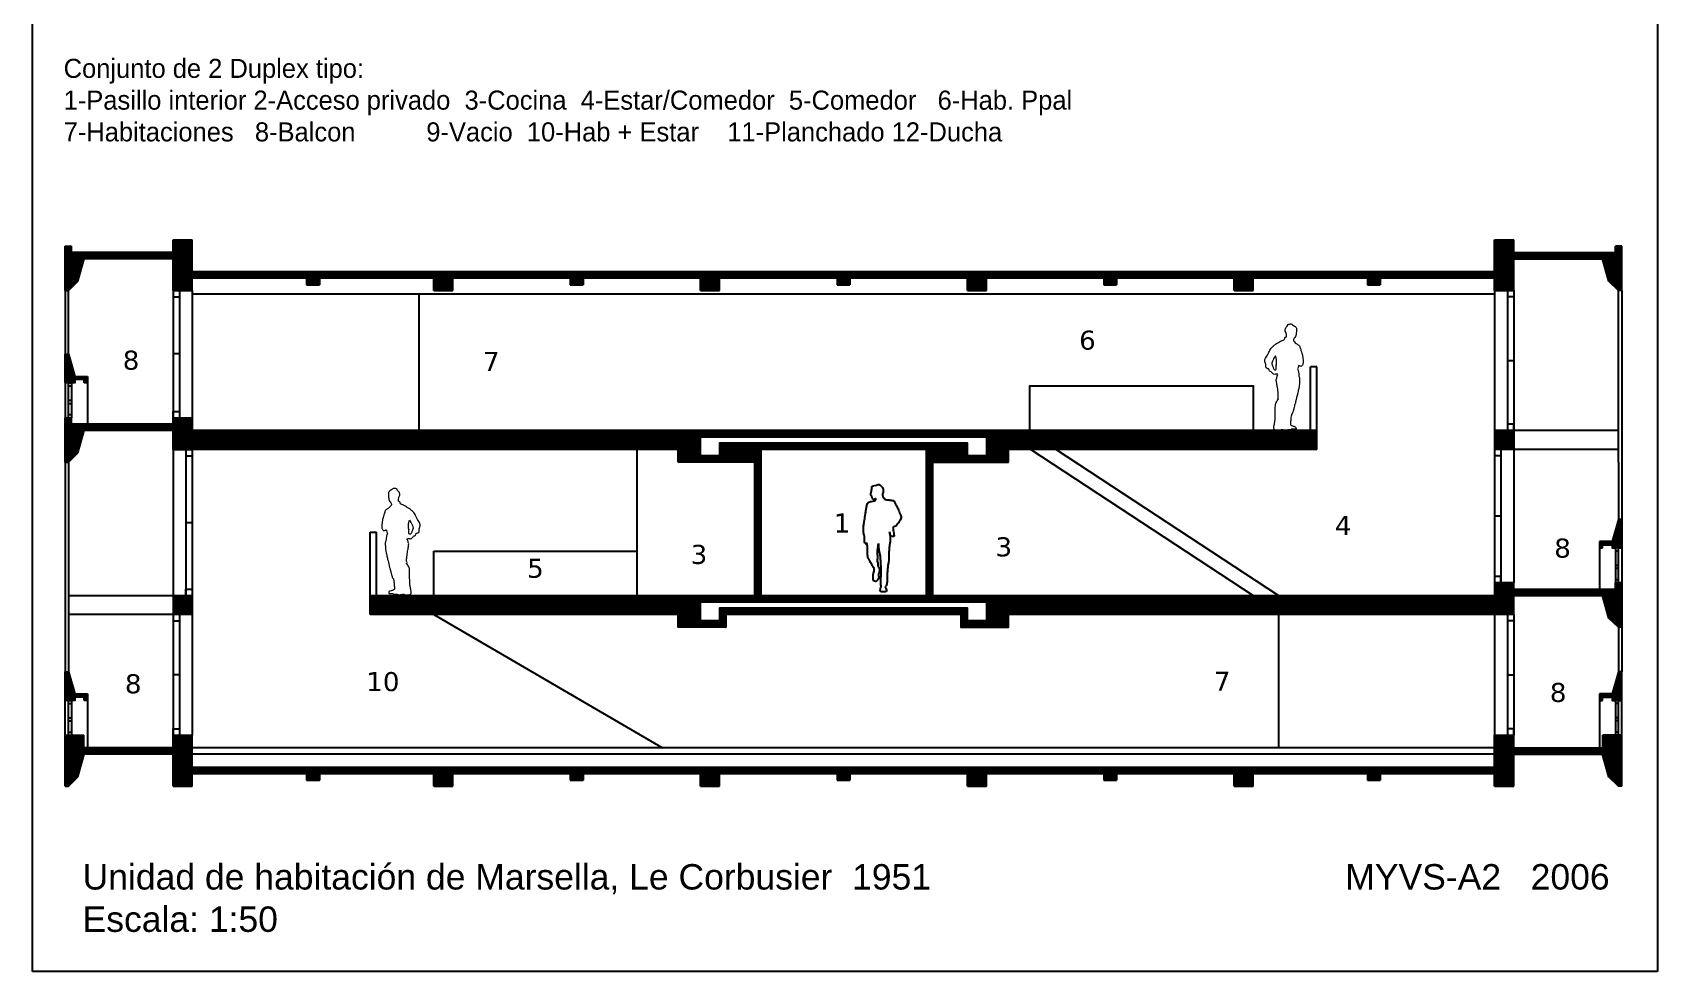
# Model space of a CAD drawing. Header units: millimetres. Extents: x 9.8 to 35.4, y 230.2 to 263.7.
# Drawn here: x 9.83 to 35.41, y 230.22 to 245 of the extents above; entities that cross this region are included whole.
import ezdxf

# ---------------------------------------------------------------- set-up
doc = ezdxf.new("R2010")
doc.units = ezdxf.units.MM
for name, color, linetype in [('1_4_1_PERSONAS_1', 7, 'Continuous'), ('AUX', 252, 'Continuous'), ('GRIS', 252, 'Continuous')]:
    doc.layers.add(name, color=color, linetype=linetype)
doc.layers.add('grises', color=253, linetype='Continuous', lineweight=5)

# ---------------------------------------------------------------- blocks, each defined once
blk = doc.blocks.new('persona')
at = {"layer": '1_4_1_PERSONAS_1', "color": 7, "linetype": 'Continuous'}
for p, q in [((167, 1678), (169, 1689)), ((168, 1666), (167, 1678)), ((171, 1653), (168, 1666)), ((169, 1689), (180, 1696)), ((171, 1642), (171, 1653)), ((180, 1696), (193, 1701)), ((193, 1701), (204, 1702)), ((211, 1704), (246, 1712)), ((246, 1712), (257, 1717)), ((257, 1717), (270, 1723)), ((270, 1723), (281, 1723)), ((281, 1723), (293, 1723)), ((293, 1723), (306, 1716)), ((306, 1716), (318, 1705)), ((318, 1705), (332, 1689)), ((332, 1689), (348, 1673)), ((348, 1673), (356, 1655)), ((356, 1655), (360, 1643)), ((360, 1643), (362, 1627)), ((83, 1358), (87, 1374)), ((87, 1374), (90, 1387)), ((90, 1387), (96, 1405)), ((96, 1405), (107, 1417)), ((107, 1417), (120, 1427)), ((120, 1427), (134, 1433)), ((134, 1433), (150, 1436)), ((150, 1436), (166, 1439)), ((153, 1569), (156, 1580)), ((153, 1555), (153, 1569)), ((155, 1542), (153, 1555)), ((168, 1532), (155, 1542)), ((156, 1580), (161, 1592)), ((161, 1592), (162, 1605)), ((162, 1617), (166, 1630)), ((162, 1605), (162, 1617)), ((166, 1630), (171, 1642)), ((166, 1439), (184, 1442)), ((171, 1517), (168, 1532)), ((178, 1505), (171, 1517)), ((180, 1494), (178, 1505)), ((184, 1482), (180, 1494)), ((192, 1470), (184, 1482)), ((184, 1442), (198, 1446)), ((205, 1471), (192, 1470)), ((198, 1446), (214, 1449)), ((221, 1475), (205, 1471)), ((214, 1449), (226, 1452)), ((232, 1479), (221, 1475)), ((226, 1452), (238, 1463)), ((244, 1475), (232, 1479)), ((238, 1463), (244, 1475)), ((350, 1566), (348, 1551)), ((348, 1551), (349, 1539)), ((349, 1539), (353, 1524)), ((357, 1579), (350, 1566)), ((353, 1524), (355, 1510)), ((355, 1510), (367, 1501)), ((362, 1592), (357, 1579)), ((362, 1627), (363, 1615)), ((363, 1604), (362, 1592)), ((363, 1615), (363, 1604)), ((367, 1501), (375, 1490)), ((375, 1490), (384, 1477)), ((384, 1477), (402, 1470)), ((402, 1470), (420, 1467)), ((420, 1467), (434, 1464)), ((434, 1464), (447, 1464)), ((447, 1464), (460, 1462)), ((460, 1462), (475, 1460)), ((475, 1460), (488, 1459)), ((488, 1459), (502, 1457)), ((502, 1457), (515, 1455)), ((515, 1455), (529, 1452)), ((529, 1452), (544, 1442)), ((544, 1442), (553, 1425)), ((553, 1425), (563, 1403)), ((563, 1403), (568, 1392)), ((568, 1392), (579, 1372)), ((579, 1372), (590, 1354)), ((40, 1094), (43, 1106)), ((43, 1106), (46, 1126)), ((46, 1126), (49, 1144)), ((49, 1144), (50, 1156)), ((50, 1156), (53, 1177)), ((53, 1177), (55, 1191)), ((55, 1191), (57, 1208)), ((57, 1208), (62, 1228)), ((62, 1228), (64, 1241)), ((64, 1241), (66, 1254)), ((66, 1254), (69, 1271)), ((69, 1271), (71, 1283)), ((71, 1283), (73, 1297)), ((73, 1297), (75, 1314)), ((75, 1314), (77, 1327)), ((77, 1327), (80, 1342)), ((80, 1342), (83, 1358)), ((590, 1354), (598, 1340)), ((598, 1340), (606, 1326)), ((606, 1326), (614, 1306)), ((614, 1306), (620, 1292)), ((620, 1292), (625, 1279)), ((625, 1279), (629, 1267)), ((636, 1106), (627, 1092)), ((629, 1267), (636, 1247)), ((636, 1247), (645, 1225)), ((646, 1124), (636, 1106)), ((645, 1225), (652, 1209)), ((657, 1147), (646, 1124)), ((652, 1209), (659, 1194)), ((666, 1165), (657, 1147)), ((659, 1194), (666, 1180)), ((666, 1180), (666, 1165)), ((28, 983), (29, 999)), ((28, 971), (28, 983)), ((28, 951), (28, 971)), ((28, 940), (28, 951)), ((30, 922), (28, 940)), ((29, 999), (30, 1010)), ((30, 1010), (32, 1025)), ((32, 910), (30, 922)), ((32, 1025), (34, 1045)), ((35, 899), (32, 910)), ((34, 1045), (35, 1064)), ((35, 1064), (38, 1079)), ((37, 885), (35, 899)), ((41, 867), (37, 885)), ((38, 1079), (40, 1094)), ((46, 845), (41, 867)), ((46, 832), (46, 845)), ((46, 813), (46, 832)), ((471, 912), (466, 925)), ((466, 925), (469, 912)), ((469, 912), (471, 901)), ((473, 898), (471, 912)), ((471, 901), (473, 885)), ((480, 882), (473, 898)), ((473, 885), (475, 874)), ((475, 874), (477, 855)), ((477, 855), (481, 834)), ((487, 868), (480, 882)), ((481, 834), (481, 818)), ((493, 856), (487, 868)), ((507, 846), (493, 856)), ((518, 846), (507, 846)), ((535, 845), (518, 846)), ((532, 1002), (526, 989)), ((526, 989), (527, 972)), ((527, 972), (529, 960)), ((529, 960), (531, 949)), ((531, 949), (534, 929)), ((543, 1008), (532, 1002)), ((534, 929), (539, 910)), ((547, 851), (535, 845)), ((539, 910), (541, 895)), ((541, 895), (543, 877)), ((555, 1015), (543, 1008)), ((543, 877), (546, 865)), ((546, 865), (547, 851)), ((568, 1023), (555, 1015)), ((583, 1034), (568, 1023)), ((598, 1049), (583, 1034)), ((610, 1065), (598, 1049)), ((619, 1078), (610, 1065)), ((627, 1092), (619, 1078)), ((46, 800), (46, 813)), ((46, 783), (46, 800)), ((46, 772), (46, 783)), ((46, 755), (46, 772)), ((53, 740), (46, 755)), ((63, 726), (53, 740)), ((75, 713), (63, 726)), ((79, 738), (75, 725)), ((75, 725), (75, 713)), ((90, 729), (79, 738)), ((92, 714), (90, 729)), ((93, 703), (92, 714)), ((94, 691), (93, 703)), ((95, 672), (94, 691)), ((96, 650), (95, 672)), ((96, 635), (96, 650)), ((98, 620), (96, 635)), ((98, 600), (98, 620)), ((98, 586), (98, 600)), ((98, 568), (98, 586)), ((98, 549), (98, 568)), ((98, 533), (98, 549)), ((262, 556), (261, 542)), ((264, 637), (262, 617)), ((262, 617), (262, 603)), ((262, 603), (262, 588)), ((262, 588), (262, 571)), ((262, 571), (262, 556)), ((266, 653), (264, 637)), ((268, 668), (266, 653)), ((269, 682), (268, 668)), ((271, 697), (269, 682)), ((273, 709), (271, 697)), ((276, 720), (273, 709)), ((284, 731), (276, 720)), ((286, 713), (284, 731)), ((287, 700), (286, 713)), ((289, 679), (287, 700)), ((289, 663), (289, 679)), ((290, 651), (289, 663)), ((293, 636), (290, 651)), ((293, 622), (293, 636)), ((296, 608), (293, 622)), ((298, 597), (296, 608)), ((300, 584), (298, 597)), ((304, 563), (300, 584)), ((309, 545), (304, 563)), ((457, 555), (456, 539)), ((458, 581), (457, 569)), ((457, 569), (457, 555)), ((459, 612), (458, 594)), ((458, 594), (458, 581)), ((460, 633), (459, 612)), ((462, 652), (460, 633)), ((464, 672), (462, 652)), ((466, 686), (464, 672)), ((468, 699), (466, 686)), ((470, 714), (468, 699)), ((472, 725), (470, 714)), ((475, 739), (472, 725)), ((478, 755), (475, 739)), ((480, 767), (478, 755)), ((481, 782), (480, 767)), ((481, 818), (481, 806)), ((481, 806), (481, 794)), ((481, 794), (481, 782)), ((100, 519), (98, 533)), ((105, 497), (100, 519)), ((109, 481), (105, 497)), ((120, 472), (109, 481)), ((126, 459), (120, 472)), ((133, 439), (126, 459)), ((142, 420), (133, 439)), ((148, 408), (142, 420)), ((159, 390), (148, 408)), ((169, 372), (159, 390)), ((178, 360), (169, 372)), ((185, 345), (178, 360)), ((193, 334), (185, 345)), ((200, 322), (193, 334)), ((207, 306), (200, 322)), ((208, 293), (207, 306)), ((207, 279), (208, 293)), ((207, 260), (207, 279)), ((266, 512), (257, 498)), ((257, 498), (264, 486)), ((264, 474), (257, 461)), ((257, 461), (257, 449)), ((257, 449), (262, 430)), ((261, 542), (264, 527)), ((262, 430), (266, 412)), ((264, 527), (266, 512)), ((264, 486), (264, 474)), ((266, 412), (268, 398)), ((268, 398), (268, 377)), ((268, 377), (269, 357)), ((269, 357), (273, 345)), ((273, 345), (281, 334)), ((281, 334), (293, 318)), ((293, 318), (298, 304)), ((298, 304), (300, 284)), ((300, 284), (300, 270)), ((312, 533), (309, 545)), ((313, 514), (312, 533)), ((315, 502), (313, 514)), ((316, 490), (315, 502)), ((318, 472), (316, 490)), ((318, 457), (318, 472)), ((320, 440), (318, 457)), ((321, 425), (320, 440)), ((321, 412), (321, 425)), ((322, 389), (321, 412)), ((323, 375), (322, 389)), ((324, 362), (323, 375)), ((325, 348), (324, 362)), ((325, 336), (325, 348)), ((326, 317), (325, 336)), ((325, 259), (326, 280)), ((326, 297), (326, 317)), ((326, 280), (326, 297)), ((432, 275), (431, 256)), ((434, 292), (432, 275)), ((435, 308), (434, 292)), ((437, 322), (435, 308)), ((438, 336), (437, 322)), ((440, 350), (438, 336)), ((442, 363), (440, 350)), ((445, 377), (442, 363)), ((447, 388), (445, 377)), ((450, 402), (447, 388)), ((451, 413), (450, 402)), ((454, 435), (451, 413)), ((455, 449), (454, 435)), ((456, 462), (455, 449)), ((456, 539), (456, 518)), ((456, 518), (456, 504)), ((456, 504), (456, 482)), ((456, 482), (456, 462)), ((191, 173), (192, 188)), ((192, 159), (191, 173)), ((192, 188), (194, 204)), ((192, 142), (192, 159)), ((194, 125), (192, 142)), ((194, 204), (196, 216)), ((197, 110), (194, 125)), ((196, 216), (198, 229)), ((203, 95), (197, 110)), ((198, 229), (203, 246)), ((203, 246), (207, 260)), ((216, 91), (203, 95)), ((229, 86), (216, 91)), ((242, 89), (229, 86)), ((253, 100), (242, 89)), ((266, 113), (253, 100)), ((277, 127), (266, 113)), ((284, 142), (277, 127)), ((284, 216), (283, 202)), ((283, 202), (283, 185)), ((283, 185), (285, 167)), ((287, 227), (284, 216)), ((285, 156), (284, 142)), ((285, 167), (285, 156)), ((291, 239), (287, 227)), ((296, 256), (291, 239)), ((300, 270), (296, 256)), ((322, 55), (323, 67)), ((322, 44), (322, 55)), ((323, 30), (322, 44)), ((323, 138), (324, 154)), ((323, 125), (323, 138)), ((323, 107), (323, 125)), ((323, 88), (323, 107)), ((323, 67), (323, 88)), ((326, 16), (323, 30)), ((324, 154), (325, 172)), ((325, 247), (325, 259)), ((325, 233), (325, 247)), ((325, 211), (325, 233)), ((325, 191), (325, 211)), ((325, 172), (325, 191)), ((325, -1), (326, 16)), ((404, 11), (396, 0)), ((414, 23), (404, 11)), ((416, 34), (414, 23)), ((420, 48), (416, 34)), ((423, 64), (420, 48)), ((426, 82), (423, 64)), ((427, 94), (426, 82)), ((428, 213), (427, 202)), ((427, 202), (427, 180)), ((427, 180), (427, 167)), ((427, 167), (427, 155)), ((427, 155), (427, 134)), ((427, 134), (427, 115)), ((427, 115), (427, 94)), ((429, 226), (428, 213)), ((430, 241), (429, 226)), ((431, 256), (430, 241)), ((307, -56), (313, -39)), ((311, -71), (307, -56)), ((322, -84), (311, -71)), ((313, -39), (318, -27)), ((318, -27), (322, -12)), ((322, -12), (325, -1)), ((334, -88), (322, -84)), ((352, -88), (334, -88)), ((370, -88), (352, -88)), ((381, -88), (370, -88)), ((396, -87), (381, -88)), ((396, 0), (396, -14)), ((396, -14), (403, -25)), ((413, -80), (396, -87)), ((403, -25), (410, -41)), ((410, -41), (414, -56)), ((416, -68), (413, -80)), ((414, -56), (416, -68))]:
    blk.add_line(p, q, dxfattribs=at)
blk = doc.blocks.new('OTRAPERSONA')
at = {"layer": 'grises'}
for p, q in [((-336.578125, 1688.384766), (-337.265625, 1677.40625)), ((-337.265625, 1677.40625), (-337.265625, 1664.367188)), ((-337.265625, 1664.367188), (-336.578125, 1648.585938)), ((-334.515625, 1697.990234), (-336.578125, 1688.384766)), ((-336.578125, 1648.585938), (-333.140625, 1631.429688)), ((-329.71875, 1707.597656), (-334.515625, 1697.990234)), ((-333.140625, 1631.429688), (-332.460938, 1620.451172)), ((-332.460938, 1620.451172), (-331.085938, 1603.982422)), ((-322.164063, 1717.205078), (-329.71875, 1707.597656)), ((-311.1875, 1726.125), (-322.164063, 1717.205078)), ((-297.46875, 1736.417969), (-311.1875, 1726.125)), ((-285.796875, 1743.966797), (-297.46875, 1736.417969)), ((-270.015625, 1755.630859), (-285.796875, 1743.966797)), ((-256.976563, 1764.552734), (-270.015625, 1755.630859)), ((-246, 1768.669922), (-256.976563, 1764.552734)), ((-234.335938, 1767.982422), (-246, 1768.669922)), ((-223.359375, 1767.296875), (-234.335938, 1767.982422)), ((-211, 1763.865234), (-223.359375, 1767.296875)), ((-190.421875, 1756.318359), (-211, 1763.865234)), ((-191.101563, 1746.025391), (-192.476563, 1757.003906)), ((-182.867188, 1733.673828), (-191.101563, 1746.025391)), ((-171.890625, 1722.693359), (-182.867188, 1733.673828)), ((-164.34375, 1713.087891), (-171.890625, 1722.693359)), ((-165.71875, 1609.472656), (-162.28125, 1623.195313)), ((-157.484375, 1702.794922), (-164.34375, 1713.087891)), ((-162.28125, 1623.195313), (-157.484375, 1633.488281)), ((-150.617188, 1689.070313), (-157.484375, 1702.794922)), ((-157.484375, 1633.488281), (-149.929688, 1646.527344)), ((-147.1875, 1676.033203), (-150.617188, 1689.070313)), ((-149.929688, 1646.527344), (-145.125, 1656.132813)), ((-145.125, 1666.425781), (-147.1875, 1676.033203)), ((-145.125, 1656.132813), (-145.125, 1666.425781)), ((-401.765625, 1355.580078), (-405.882813, 1342.541016)), ((-397.648438, 1370.675781), (-401.765625, 1355.580078)), ((-393.53125, 1385.085938), (-397.648438, 1370.675781)), ((-390.789063, 1394.693359), (-393.53125, 1385.085938)), ((-385.296875, 1404.986328), (-390.789063, 1394.693359)), ((-373.632813, 1413.90625), (-385.296875, 1404.986328)), ((-362.65625, 1422.140625), (-373.632813, 1413.90625)), ((-350.984375, 1429.001953), (-362.65625, 1422.140625)), ((-340.695313, 1436.550781), (-350.984375, 1429.001953)), ((-329.71875, 1444.785156), (-340.695313, 1436.550781)), ((-331.085938, 1603.982422), (-328.34375, 1588.199219)), ((-315.992188, 1456.451172), (-329.71875, 1444.785156)), ((-328.34375, 1588.199219), (-324.914063, 1573.789063)), ((-324.914063, 1573.789063), (-318.734375, 1558.007813)), ((-318.734375, 1558.007813), (-309.8125, 1544.283203)), ((-300.890625, 1470.173828), (-315.992188, 1456.451172)), ((-309.8125, 1544.283203), (-296.09375, 1529.873047)), ((-291.289063, 1482.525391), (-300.890625, 1470.173828)), ((-296.09375, 1529.873047), (-289.234375, 1519.580078)), ((-284.421875, 1493.505859), (-291.289063, 1482.525391)), ((-289.234375, 1519.580078), (-283.742188, 1503.111328)), ((-283.742188, 1503.111328), (-284.421875, 1493.505859)), ((-171.203125, 1566.242188), (-169.828125, 1580.652344)), ((-169.828125, 1556.634766), (-171.203125, 1566.242188)), ((-169.828125, 1590.257813), (-165.71875, 1609.472656)), ((-169.828125, 1580.652344), (-169.828125, 1590.257813)), ((-159.539063, 1552.517578), (-169.828125, 1556.634766)), ((-147.1875, 1547.027344), (-159.539063, 1552.517578)), ((-143.070313, 1534.675781), (-147.1875, 1547.027344)), ((-142.382813, 1524.382813), (-143.070313, 1534.675781)), ((-136.890625, 1513.404297), (-142.382813, 1524.382813)), ((-124.546875, 1505.857422), (-136.890625, 1513.404297)), ((-111.507813, 1500.367188), (-124.546875, 1505.857422)), ((-98.46875, 1494.876953), (-111.507813, 1500.367188)), ((-86.117188, 1489.386719), (-98.46875, 1494.876953)), ((-68.273438, 1479.78125), (-86.117188, 1489.386719)), ((-53.867188, 1470.861328), (-68.273438, 1479.78125)), ((-38.078125, 1461.939453), (-53.867188, 1470.861328)), ((-22.984375, 1452.333984), (-38.078125, 1461.939453)), ((-5.140625, 1442.041016), (-22.984375, 1452.333984)), ((10.640625, 1431.748047), (-5.140625, 1442.041016)), ((23.671875, 1420.767578), (10.640625, 1431.748047)), ((35.34375, 1413.220703), (23.671875, 1420.767578)), ((47.007812, 1402.240234), (35.34375, 1413.220703)), ((47.007812, 1402.240234), (47.007812, 1402.240234)), ((47.6875, 1401.554688), (47.007812, 1402.240234)), ((59.359375, 1393.320313), (47.6875, 1401.554688)), ((68.96875, 1383.712891), (59.359375, 1393.320313)), ((86.117187, 1365.873047), (68.96875, 1383.712891)), ((97.78125, 1350.775391), (86.117187, 1365.873047)), ((106.703125, 1332.248047), (97.78125, 1350.775391)), ((-445, 1170.992188), (-447.054688, 1152.464844)), ((-447.054688, 1152.464844), (-447.054688, 1133.251953)), ((-447.054688, 1133.251953), (-447.054688, 1120.900391)), ((-447.054688, 1120.900391), (-442.9375, 1106.490234)), ((-441.5625, 1195.009766), (-445, 1170.992188)), ((-442.9375, 1106.490234), (-438.132813, 1094.824219)), ((-438.820313, 1210.792969), (-441.5625, 1195.009766)), ((-434.703125, 1238.240234), (-438.820313, 1210.792969)), ((-438.132813, 1094.824219), (-434.703125, 1085.21875)), ((-432.640625, 1253.335938), (-434.703125, 1238.240234)), ((-434.703125, 1085.21875), (-424.40625, 1072.867188)), ((-429.898438, 1267.746094), (-432.640625, 1253.335938)), ((-424.40625, 1284.902344), (-429.898438, 1267.746094)), ((-417.546875, 1304.115234), (-424.40625, 1284.902344)), ((-414.117188, 1315.09375), (-417.546875, 1304.115234)), ((-410, 1326.759766), (-414.117188, 1315.09375)), ((-405.882813, 1342.541016), (-410, 1326.759766)), ((-387.359375, 1073.552734), (-377.0625, 1079.728516)), ((-377.0625, 1079.728516), (-366.765625, 1073.552734)), ((-5.140625, 1160.013672), (-3.773438, 1178.541016)), ((-5.140625, 1146.976563), (-5.140625, 1160.013672)), ((-3.085938, 1134.625), (-5.140625, 1146.976563)), ((-3.773438, 1178.541016), (0.34375, 1196.382813)), ((-3.773438, 1101.6875), (-3.085938, 1111.292969)), ((4.460937, 1090.021484), (-3.773438, 1101.6875)), ((-3.085938, 1122.273438), (-3.085938, 1134.625)), ((-3.085938, 1111.292969), (-3.085938, 1122.273438)), ((0.34375, 1196.382813), (3.773437, 1206.675781)), ((2.40625, 1072.179688), (4.460937, 1090.021484)), ((3.773437, 1206.675781), (6.515625, 1216.96875)), ((4.460937, 1090.021484), (4.460937, 1080.414063)), ((4.460937, 1090.021484), (4.460937, 1090.021484)), ((6.515625, 1216.96875), (9.953125, 1227.947266)), ((9.953125, 1227.947266), (14.757812, 1238.925781)), ((14.757812, 1238.925781), (41.515625, 1198.441406)), ((41.515625, 1198.441406), (47.007812, 1186.089844)), ((47.007812, 1186.089844), (53.179687, 1173.050781)), ((53.179687, 1173.050781), (59.359375, 1160.013672)), ((59.359375, 1160.013672), (64.164062, 1149.720703)), ((71.023437, 1091.394531), (62.101562, 1071.494141)), ((64.164062, 1149.720703), (71.023437, 1131.878906)), ((71.023437, 1131.878906), (74.453125, 1118.841797)), ((75.828125, 1105.804688), (71.023437, 1091.394531)), ((74.453125, 1118.841797), (75.828125, 1105.804688)), ((114.9375, 1315.09375), (106.703125, 1332.248047)), ((123.171875, 1297.939453), (114.9375, 1315.09375)), ((131.40625, 1282.84375), (123.171875, 1297.939453)), ((136.210937, 1273.236328), (131.40625, 1282.84375)), ((141.703125, 1262.943359), (136.210937, 1273.236328)), ((146.5, 1251.964844), (141.703125, 1262.943359)), ((158.171875, 1234.808594), (146.5, 1251.964844)), ((169.835937, 1215.595703), (158.171875, 1234.808594)), ((180.125, 1199.126953), (169.835937, 1215.595703)), ((173.265625, 1080.414063), (173.953125, 1094.138672)), ((173.953125, 1065.318359), (173.265625, 1080.414063)), ((173.953125, 1094.138672), (180.125, 1114.039063)), ((184.929687, 1188.833984), (180.125, 1199.126953)), ((180.125, 1114.039063), (183.5625, 1125.703125)), ((183.5625, 1125.703125), (187.671875, 1138.742188)), ((187.671875, 1178.541016), (184.929687, 1188.833984)), ((190.421875, 1161.386719), (187.671875, 1178.541016)), ((187.671875, 1138.742188), (189.734375, 1148.347656)), ((189.734375, 1148.347656), (190.421875, 1161.386719)), ((-424.40625, 1072.867188), (-414.117188, 1063.945313)), ((-414.117188, 1063.945313), (-399.703125, 1066.691406)), ((-399.703125, 1066.691406), (-387.359375, 1073.552734)), ((-384.609375, 881.417969), (-388.046875, 865.634766)), ((-388.046875, 865.634766), (-388.046875, 853.283203)), ((-388.046875, 853.283203), (-388.046875, 843.677734)), ((-388.046875, 843.677734), (-388.046875, 827.208984)), ((-388.046875, 827.208984), (-387.359375, 817.601563)), ((-387.359375, 817.601563), (-386.671875, 803.878906)), ((-381.179688, 892.396484), (-384.609375, 881.417969)), ((-377.0625, 903.376953), (-381.179688, 892.396484)), ((-375.6875, 912.982422), (-377.0625, 903.376953)), ((-372.945313, 932.197266), (-375.6875, 912.982422)), ((-372.257813, 943.175781), (-372.945313, 932.197266)), ((-370.203125, 966.505859), (-372.257813, 943.175781)), ((-367.453125, 977.486328), (-370.203125, 966.505859)), ((-364.023438, 990.523438), (-367.453125, 977.486328)), ((-366.765625, 1073.552734), (-366.085938, 1060.515625)), ((-366.085938, 1060.515625), (-365.398438, 1043.361328)), ((-365.398438, 1043.361328), (-358.53125, 1033.066406)), ((-355.789063, 1009.736328), (-364.023438, 990.523438)), ((-358.53125, 1033.066406), (-353.734375, 1022.087891)), ((-353.734375, 1022.087891), (-355.789063, 1009.736328)), ((-23.671875, 924.648438), (-20.921875, 934.255859)), ((-16.8125, 906.121094), (-23.671875, 924.648438)), ((-20.921875, 934.255859), (-7.203125, 934.255859)), ((-13.375, 895.828125), (-16.8125, 906.121094)), ((-10.632813, 886.220703), (-13.375, 895.828125)), ((-8.578125, 873.869141), (-10.632813, 886.220703)), ((-8.578125, 873.869141), (-8.578125, 873.869141)), ((-8.578125, 873.869141), (-8.578125, 873.869141)), ((-8.578125, 873.869141), (-8.578125, 873.869141)), ((-7.203125, 869.066406), (-8.578125, 873.869141)), ((-7.203125, 934.255859), (8.578125, 934.941406)), ((-2.398438, 858.773438), (-7.203125, 869.066406)), ((-4.460938, 794.957031), (-2.398438, 813.484375)), ((0.34375, 845.048828), (-2.398438, 858.773438)), ((-2.398438, 813.484375), (-0.34375, 829.953125)), ((-0.34375, 829.953125), (0.34375, 845.048828)), ((2.40625, 1058.457031), (2.40625, 1072.179688)), ((2.40625, 1044.046875), (2.40625, 1058.457031)), ((2.40625, 1033.753906), (2.40625, 1044.046875)), ((2.40625, 1018.65625), (2.40625, 1033.753906)), ((9.953125, 1008.365234), (2.40625, 1018.65625)), ((8.578125, 934.941406), (18.875, 935.626953)), ((19.5625, 1007.677734), (9.953125, 1008.365234)), ((18.875, 935.626953), (35.34375, 930.138672)), ((29.851562, 1007.677734), (19.5625, 1007.677734)), ((42.203125, 1017.285156), (29.851562, 1007.677734)), ((35.34375, 930.138672), (45.632812, 937)), ((48.375, 1027.578125), (42.203125, 1017.285156)), ((45.632812, 937), (60.734375, 952.095703)), ((51.8125, 1041.302734), (48.375, 1027.578125)), ((54.554687, 1051.59375), (51.8125, 1041.302734)), ((57.984375, 1061.201172), (54.554687, 1051.59375)), ((62.101562, 1071.494141), (57.984375, 1061.201172)), ((60.734375, 952.095703), (72.398437, 963.076172)), ((72.398437, 963.076172), (82.6875, 974.740234)), ((82.6875, 974.740234), (93.671875, 978.171875)), ((93.671875, 978.171875), (103.273437, 980.916016)), ((103.273437, 980.916016), (112.882812, 991.896484)), ((112.882812, 991.896484), (116.3125, 1002.189453)), ((116.3125, 1002.189453), (120.429687, 1011.794922)), ((120.429687, 1011.794922), (130.71875, 1022.087891)), ((130.71875, 1022.087891), (141.015625, 1024.833984)), ((141.015625, 1024.833984), (154.054687, 1028.951172)), ((154.054687, 1028.951172), (169.148437, 1037.871094)), ((169.148437, 1037.871094), (175.328125, 1049.537109)), ((175.328125, 1049.537109), (173.953125, 1065.318359)), ((-386.671875, 803.878906), (-385.984375, 788.78125)), ((-385.984375, 788.78125), (-385.984375, 778.488281)), ((-385.984375, 778.488281), (-383.921875, 760.648438)), ((-383.921875, 760.648438), (-382.554688, 750.355469)), ((-382.554688, 750.355469), (-380.492188, 739.375)), ((-380.492188, 739.375), (-378.4375, 719.476563)), ((-378.4375, 719.476563), (-376.375, 707.125)), ((-376.375, 707.125), (-372.257813, 692.714844)), ((-372.257813, 692.714844), (-369.515625, 679.675781)), ((-369.515625, 679.675781), (-364.023438, 662.521484)), ((-364.023438, 662.521484), (-361.28125, 644.679688)), ((-361.28125, 644.679688), (-357.164063, 626.152344)), ((-357.164063, 626.152344), (-353.734375, 609.683594)), ((-353.734375, 609.683594), (-349.617188, 594.587891)), ((-349.617188, 594.587891), (-344.8125, 577.433594)), ((-344.8125, 577.433594), (-341.382813, 562.337891)), ((-341.382813, 562.337891), (-337.265625, 545.181641)), ((-337.265625, 545.181641), (-333.828125, 532.144531)), ((-33.96875, 595.960938), (-31.21875, 616.546875)), ((-33.96875, 584.982422), (-33.96875, 595.960938)), ((-33.96875, 567.826172), (-33.96875, 584.982422)), ((-33.96875, 556.847656), (-33.96875, 567.826172)), ((-30.53125, 547.240234), (-33.96875, 556.847656)), ((-31.21875, 616.546875), (-29.84375, 631.642578)), ((-26.414063, 536.947266), (-30.53125, 547.240234)), ((-29.84375, 631.642578), (-29.164063, 641.25)), ((-29.164063, 641.25), (-27.789063, 651.542969)), ((-27.789063, 651.542969), (-27.101563, 662.521484)), ((-27.101563, 662.521484), (-24.359375, 678.990234)), ((-24.359375, 678.990234), (-22.984375, 689.283203)), ((-22.984375, 689.283203), (-22.296875, 699.576172)), ((-22.296875, 699.576172), (-19.554688, 710.554688)), ((-19.554688, 710.554688), (-16.8125, 727.023438)), ((-16.8125, 727.023438), (-12.695313, 748.296875)), ((-12.695313, 748.296875), (-10.632813, 760.648438)), ((-10.632813, 760.648438), (-9.265625, 771.626953)), ((-9.265625, 771.626953), (-7.890625, 783.292969)), ((-7.890625, 783.292969), (-4.460938, 794.957031)), ((-333.828125, 532.144531), (-330.398438, 519.792969)), ((-330.398438, 519.792969), (-328.34375, 510.185547)), ((-328.34375, 510.185547), (-325.59375, 500.580078)), ((-325.59375, 500.580078), (-323.539063, 490.972656)), ((-323.539063, 490.972656), (-321.484375, 477.248047)), ((-321.484375, 477.248047), (-318.734375, 464.896484)), ((-318.734375, 464.896484), (-317.359375, 453.917969)), ((-317.359375, 453.917969), (-313.9375, 444.310547)), ((-313.9375, 444.310547), (-309.8125, 433.332031)), ((-309.8125, 433.332031), (-305.015625, 420.294922)), ((-305.015625, 420.294922), (-300.890625, 401.767578)), ((-300.890625, 401.767578), (-296.09375, 378.4375)), ((-296.09375, 378.4375), (-293.34375, 368.144531)), ((-293.34375, 368.144531), (-290.601563, 356.478516)), ((-290.601563, 356.478516), (-287.171875, 344.126953)), ((-287.171875, 344.126953), (-284.421875, 333.833984)), ((-284.421875, 333.833984), (-281, 321.482422)), ((-281, 321.482422), (-276.875, 307.072266)), ((-276.875, 307.072266), (-271.390625, 294.720703)), ((-271.390625, 294.720703), (-265.898438, 283.742188)), ((-265.898438, 283.742188), (-254.234375, 264.527344)), ((-39.453125, 523.224609), (-29.164063, 527.341797)), ((-27.101563, 509.5), (-39.453125, 523.224609)), ((-29.164063, 527.341797), (-26.414063, 536.947266)), ((-13.375, 493.716797), (-27.101563, 509.5)), ((-6.515625, 480.679688), (-13.375, 493.716797)), ((2.40625, 463.525391), (-6.515625, 480.679688)), ((7.890625, 448.427734), (2.40625, 463.525391)), ((11.328125, 436.076172), (7.890625, 448.427734)), ((14.070312, 421.666016), (11.328125, 436.076172)), ((14.757812, 408.628906), (14.070312, 421.666016)), ((16.125, 387.357422), (14.757812, 408.628906)), ((16.125, 373.632813), (16.125, 387.357422)), ((16.125, 360.595703), (16.125, 373.632813)), ((16.125, 348.929688), (16.125, 360.595703)), ((16.125, 338.636719), (16.125, 348.929688)), ((16.125, 326.285156), (16.125, 338.636719)), ((16.125, 309.816406), (16.125, 326.285156)), ((16.125, 294.720703), (16.125, 309.816406)), ((16.125, 285.113281), (16.125, 294.720703)), ((16.125, 267.273438), (16.125, 285.113281)), ((-326.96875, 50.435547), (-331.085938, 33.28125)), ((-331.085938, 33.28125), (-327.65625, 22.300781)), ((-327.65625, 22.300781), (-312.5625, 20.929688)), ((-311.1875, 62.099609), (-326.96875, 50.435547)), ((-312.5625, 20.929688), (-301.578125, 20.929688)), ((-292.65625, 68.275391), (-311.1875, 62.099609)), ((-301.578125, 20.929688), (-285.796875, 20.929688)), ((-281, 71.021484), (-292.65625, 68.275391)), ((-285.796875, 20.929688), (-270.015625, 20.929688)), ((-270.703125, 74.451172), (-281, 71.021484)), ((-259.726563, 79.941406), (-270.703125, 74.451172)), ((-270.015625, 20.929688), (-254.921875, 18.869141)), ((-250.117188, 82), (-259.726563, 79.941406)), ((-254.921875, 18.869141), (-245.3125, 15.439453)), ((-254.234375, 264.527344), (-250.117188, 252.175781)), ((-250.117188, 252.175781), (-247.375, 237.080078)), ((-240.507813, 86.117188), (-250.117188, 82)), ((-247.375, 237.080078), (-243.9375, 215.808594)), ((-245.3125, 15.439453), (-226.78125, 9.263672)), ((-243.9375, 215.808594), (-241.882813, 197.966797)), ((-241.882813, 197.966797), (-240.507813, 180.8125)), ((-240.507813, 180.8125), (-239.140625, 166.402344)), ((-235.703125, 97.095703), (-240.507813, 86.117188)), ((-239.140625, 166.402344), (-238.453125, 148.560547)), ((-238.453125, 148.560547), (-237.765625, 133.464844)), ((-237.765625, 133.464844), (-237.765625, 118.369141)), ((-237.765625, 118.369141), (-237.078125, 107.388672)), ((-237.078125, 107.388672), (-235.703125, 97.095703)), ((-226.78125, 9.263672), (-215.804688, 9.263672)), ((-215.804688, 9.263672), (-202.765625, 9.263672)), ((-202.765625, 9.263672), (-191.789063, 8.576172)), ((-191.789063, 8.576172), (-177.375, 3.773438)), ((-177.375, 3.773438), (-163.65625, 1.714844)), ((-163.65625, 1.714844), (-147.875, 1.029297)), ((-147.875, 1.029297), (-128.65625, 4.458984)), ((-128.65625, 4.458984), (-119.054688, 5.146484)), ((-119.054688, 5.146484), (-106.703125, 7.890625)), ((-106.703125, 7.890625), (-96.40625, 10.636719)), ((-96.40625, 10.636719), (-82.6875, 12.007813)), ((-82.6875, 12.007813), (-68.960938, 5.832031)), ((-68.960938, 5.832031), (-48.375, 0.341797)), ((-48.375, 0.341797), (-33.96875, -1.029297)), ((-6.515625, -1.029297), (6.515625, 1.029297)), ((6.515625, 1.029297), (16.8125, 3.773438)), ((16.8125, 252.863281), (16.125, 267.273438)), ((16.8125, 241.882813), (16.8125, 252.863281)), ((17.5, 228.845703), (16.8125, 241.882813)), ((16.8125, 3.773438), (31.90625, 7.890625)), ((18.875, 217.867188), (17.5, 228.845703)), ((20.25, 206.201172), (18.875, 217.867188)), ((20.929687, 193.164063), (20.25, 206.201172)), ((20.929687, 175.322266), (20.929687, 193.164063)), ((21.617187, 165.716797), (20.929687, 175.322266)), ((22.992187, 151.992188), (21.617187, 165.716797)), ((25.046875, 138.955078), (22.992187, 151.992188)), ((28.476562, 125.916016), (25.046875, 138.955078)), ((31.226562, 116.308594), (28.476562, 125.916016)), ((31.90625, 104.644531), (31.226562, 116.308594)), ((33.96875, 88.861328), (31.90625, 104.644531)), ((31.90625, 7.890625), (41.515625, 35.337891)), ((38.085937, 75.138672), (33.96875, 88.861328)), ((39.453125, 64.845703), (38.085937, 75.138672)), ((40.140625, 55.238281), (39.453125, 64.845703)), ((41.515625, 45.630859), (40.140625, 55.238281)), ((41.515625, 35.337891), (41.515625, 45.630859)), ((-33.96875, -1.029297), (-18.179688, -1.029297)), ((-18.179688, -1.029297), (-6.515625, -1.029297))]:
    blk.add_line(p, q, dxfattribs=at)

msp = doc.modelspace()

# ---------------------------------------------------------------- hatches: boundary and pattern name
h = msp.add_hatch()
h.set_pattern_fill('ANSI31', color=256, scale=0.005, style=0)
h.paths.add_polyline_path([(12.345, 241.74), (12.045, 241.74), (12.045, 241.54), (10.445, 241.54), (10.445, 241.64), (10.345, 241.64), (10.345, 240.94), (10.395, 240.94), (10.545, 241.086), (10.645, 241.44), (12.045, 241.44), (12.045, 240.94), (12.345, 240.94), (12.345, 241.14), (14.145, 241.14), (14.145, 241.033), (14.345, 241.033), (14.345, 241.14), (16.145, 241.14), (16.145, 240.94), (16.445, 240.94), (16.445, 241.14), (18.295, 241.14), (18.295, 241.033), (18.495, 241.033), (18.495, 241.14), (20.345, 241.14), (20.345, 240.94), (20.645, 240.94), (20.645, 241.14), (22.495, 241.14), (22.495, 241.033), (22.695, 241.033), (22.695, 241.14), (24.545, 241.14), (24.545, 240.94), (24.845, 240.94), (24.845, 241.14), (26.695, 241.14), (26.695, 241.033), (26.895, 241.033), (26.895, 241.14), (28.745, 241.14), (28.745, 240.94), (29.045, 240.94), (29.045, 241.14), (30.845, 241.14), (30.845, 241.033), (31.045, 241.033), (31.045, 241.14), (32.845, 241.14), (32.845, 240.94), (33.145, 240.94), (33.145, 241.44), (34.545, 241.44), (34.645, 241.086), (34.795, 240.94), (34.845, 240.94), (34.845, 241.64), (34.745, 241.64), (34.745, 241.54), (33.145, 241.54), (33.145, 241.74), (32.845, 241.74), (32.845, 241.24), (12.345, 241.24)])
h.paths.add_polyline_path([(10.395, 239.938), (10.345, 239.938), (10.345, 239.488), (10.395, 239.488), (10.445, 239.488), (10.495, 239.488), (10.495, 239.538), (10.645, 239.538), (10.645, 239.488), (10.695, 239.488), (10.695, 239.588), (10.495, 239.588)])
h.paths.add_polyline_path([(10.645, 238.738), (12.045, 238.738), (12.045, 238.438), (12.345, 238.438), (12.345, 238.938), (12.045, 238.938), (12.045, 238.838), (10.445, 238.838), (10.445, 238.938), (10.345, 238.938), (10.345, 238.238), (10.395, 238.238), (10.545, 238.384)])
h.paths.add_polyline_path([(10.395, 234.938), (10.345, 234.938), (10.345, 234.488), (10.395, 234.488), (10.445, 234.488), (10.495, 234.488), (10.495, 234.538), (10.645, 234.538), (10.645, 234.488), (10.695, 234.488), (10.695, 234.588), (10.495, 234.588)])
h.paths.add_polyline_path([(12.345, 233.938), (12.045, 233.938), (12.045, 233.738), (10.64, 233.738), (10.64, 233.938), (10.345, 233.938), (10.345, 233.138), (10.395, 233.138), (10.545, 233.284), (10.645, 233.638), (12.045, 233.638), (12.045, 233.138), (12.345, 233.138), (12.345, 233.338), (14.145, 233.338), (14.145, 233.231), (14.345, 233.231), (14.345, 233.338), (16.145, 233.338), (16.145, 233.138), (16.445, 233.138), (16.445, 233.338), (18.295, 233.338), (18.295, 233.231), (18.495, 233.231), (18.495, 233.338), (20.345, 233.338), (20.345, 233.138), (20.645, 233.138), (20.645, 233.338), (22.495, 233.338), (22.495, 233.231), (22.695, 233.231), (22.695, 233.338), (24.545, 233.338), (24.545, 233.138), (24.845, 233.138), (24.845, 233.338), (26.695, 233.338), (26.695, 233.231), (26.895, 233.231), (26.895, 233.338), (28.745, 233.338), (28.745, 233.138), (29.045, 233.138), (29.045, 233.338), (30.845, 233.338), (30.845, 233.231), (31.045, 233.231), (31.045, 233.338), (32.845, 233.338), (32.845, 233.138), (33.145, 233.138), (33.145, 233.638), (34.545, 233.638), (34.645, 233.284), (34.795, 233.138), (34.845, 233.138), (34.845, 233.938), (34.549, 233.938), (34.549, 233.738), (33.145, 233.738), (33.145, 233.938), (32.845, 233.938), (32.845, 233.438), (12.345, 233.438)])
h.paths.add_polyline_path([(34.845, 237.338), (34.795, 237.338), (34.695, 236.988), (34.495, 236.988), (34.495, 236.888), (34.545, 236.888), (34.545, 236.938), (34.695, 236.938), (34.695, 236.888), (34.745, 236.888), (34.795, 236.888), (34.845, 236.888)])
h.paths.add_polyline_path([(34.845, 234.938), (34.795, 234.938), (34.695, 234.588), (34.495, 234.588), (34.495, 234.488), (34.545, 234.488), (34.545, 234.538), (34.695, 234.538), (34.695, 234.488), (34.745, 234.488), (34.795, 234.488), (34.845, 234.488)])
h.paths.add_polyline_path([(33.145, 236.138), (34.545, 236.138), (34.645, 235.784), (34.795, 235.638), (34.845, 235.638), (34.845, 236.338), (34.745, 236.338), (34.745, 236.238), (33.145, 236.238), (33.145, 236.338), (32.845, 236.338), (32.845, 235.838), (33.145, 235.838)])
h.paths.add_polyline_path([(30.045, 238.738), (12.345, 238.738), (12.345, 238.438), (19.995, 238.438), (19.995, 238.238), (21.195, 238.238), (21.195, 236.138), (15.145, 236.138), (15.145, 235.838), (19.995, 235.838), (19.995, 235.638), (20.745, 235.638), (20.745, 235.738), (20.745, 235.838), (24.445, 235.838), (24.445, 235.738), (24.445, 235.638), (25.195, 235.638), (25.195, 235.838), (32.845, 235.838), (32.845, 236.138), (23.995, 236.138), (23.995, 238.238), (25.195, 238.238), (25.195, 238.438), (30.045, 238.438)])
h.paths.add_polyline_path([(20.345, 238.638), (24.845, 238.638), (24.845, 238.338), (24.545, 238.338), (24.545, 238.538), (20.645, 238.538), (20.645, 238.338), (20.345, 238.338)], flags=16)
h.paths.add_polyline_path([(21.295, 238.438), (23.895, 238.438), (23.895, 238.314), (23.895, 238.238), (23.895, 236.138), (21.295, 236.138), (21.295, 238.238), (21.295, 238.338)], flags=17)
h.paths.add_polyline_path([(20.345, 236.038), (24.845, 236.038), (24.845, 235.738), (24.545, 235.738), (24.545, 235.938), (20.645, 235.938), (20.645, 235.738), (20.345, 235.738)], flags=16)
h.paths.add_polyline_path([(12.345, 236.138), (12.045, 236.138), (12.045, 235.838), (12.345, 235.838)])
h.paths.add_polyline_path([(33.145, 238.738), (32.845, 238.738), (32.845, 238.438), (33.145, 238.438)])
h.paths.add_polyline_path([(22.366, 237.505), (22.678, 237.505), (22.678, 237.054), (22.366, 237.054)], flags=24)

# ---------------------------------------------------------------- linework, layer by layer
for p, q in [((9.83, 230.218), (9.83, 263.726)), ((35.409, 263.726), (35.409, 230.218)), ((12.345, 240.94), (12.345, 238.938)), ((32.845, 240.94), (32.845, 238.438)), ((10.345, 239.938), (10.395, 239.938)), ((10.345, 239.488), (10.345, 239.938)), ((10.395, 239.938), (10.495, 239.588)), ((29.945, 238.738), (29.945, 239.738)), ((30.045, 238.438), (30.045, 239.738)), ((10.395, 239.488), (10.345, 239.488)), ((10.395, 238.938), (10.395, 239.488)), ((10.495, 239.588), (10.695, 239.588)), ((10.645, 239.538), (10.495, 239.538)), ((10.645, 239.488), (10.645, 239.538)), ((10.695, 239.488), (10.645, 239.488)), ((10.695, 239.588), (10.695, 238.838)), ((10.345, 238.938), (10.445, 238.938)), ((10.395, 238.988), (10.445, 238.988)), ((30.045, 238.738), (12.345, 238.738)), ((34.795, 238.738), (32.845, 238.738)), ((19.995, 238.438), (12.345, 238.438)), ((12.345, 238.438), (12.345, 233.938)), ((19.995, 238.238), (19.995, 238.438)), ((23.895, 238.438), (21.295, 238.438)), ((23.895, 238.438), (21.295, 238.438)), ((21.295, 238.438), (21.295, 238.338)), ((23.895, 238.438), (23.895, 238.314)), ((30.045, 238.438), (25.195, 238.438)), ((25.195, 238.238), (25.195, 238.438)), ((25.545, 238.438), (29.045, 236.138)), ((25.945, 238.438), (29.445, 236.138)), ((34.795, 238.438), (32.845, 238.438)), ((32.845, 238.438), (32.845, 236.338)), ((21.195, 238.238), (19.995, 238.238)), ((21.295, 238.338), (21.295, 238.238)), ((23.895, 238.314), (23.895, 238.238)), ((23.995, 238.238), (25.195, 238.238)), ((15.145, 235.838), (15.145, 237.138)), ((15.245, 236.138), (15.245, 237.138)), ((34.795, 237.338), (34.695, 236.988)), ((34.845, 237.338), (34.795, 237.338)), ((34.845, 236.888), (34.845, 237.338)), ((34.495, 236.988), (34.495, 236.238)), ((34.695, 236.988), (34.495, 236.988)), ((34.495, 236.888), (34.545, 236.888)), ((34.545, 236.888), (34.545, 236.938)), ((34.545, 236.938), (34.695, 236.938)), ((34.795, 236.338), (34.795, 236.888)), ((34.795, 236.888), (34.845, 236.888)), ((16.145, 236.138), (16.145, 236.838)), ((16.145, 236.838), (19.345, 236.838)), ((34.795, 236.388), (34.745, 236.388)), ((10.395, 236.138), (12.345, 236.138)), ((15.145, 236.138), (21.195, 236.138)), ((21.295, 236.138), (23.895, 236.138)), ((23.995, 236.138), (32.845, 236.138)), ((34.845, 236.338), (34.745, 236.338)), ((12.345, 235.838), (10.395, 235.838)), ((19.995, 235.838), (15.145, 235.838)), ((24.445, 235.838), (20.745, 235.838)), ((32.845, 235.838), (25.195, 235.838)), ((32.845, 235.838), (32.845, 233.938)), ((10.345, 233.938), (10.345, 234.938)), ((10.345, 234.938), (10.395, 234.938)), ((10.395, 234.938), (10.495, 234.588)), ((34.795, 234.938), (34.695, 234.588)), ((34.845, 234.938), (34.795, 234.938)), ((34.845, 233.938), (34.845, 234.938)), ((10.495, 234.588), (10.695, 234.588)), ((10.695, 234.588), (10.695, 233.738)), ((34.495, 234.588), (34.495, 233.738)), ((34.695, 234.588), (34.495, 234.588)), ((10.395, 234.488), (10.345, 234.488)), ((10.395, 233.938), (10.395, 234.488)), ((10.645, 234.538), (10.495, 234.538)), ((10.645, 234.488), (10.645, 234.538)), ((10.695, 234.488), (10.645, 234.488)), ((34.495, 234.488), (34.545, 234.488)), ((34.545, 234.538), (34.695, 234.538)), ((34.545, 234.488), (34.545, 234.538)), ((34.795, 234.488), (34.845, 234.488)), ((34.795, 233.938), (34.795, 234.488)), ((10.345, 233.938), (10.445, 233.938)), ((10.395, 233.988), (10.445, 233.988)), ((34.795, 233.988), (34.745, 233.988)), ((34.845, 233.938), (34.745, 233.938)), ((35.409, 230.218), (9.83, 230.218))]:
    msp.add_line(p, q)
for points in [[(10.345, 240.94), (10.345, 234.938)], [(10.395, 239.938), (10.395, 240.94)], [(12.045, 240.94), (12.045, 238.938)], [(12.045, 240.94), (12.045, 240.84), (12.145, 240.84)], [(12.145, 240.94), (12.145, 238.938)], [(12.345, 240.89), (32.845, 240.89)], [(15.909, 240.89), (15.909, 238.738)], [(33.145, 240.94), (33.145, 240.84), (33.045, 240.84)], [(33.045, 240.94), (33.045, 238.738)], [(33.145, 240.94), (33.145, 238.438)], [(34.795, 238.238), (34.795, 240.94)], [(34.845, 240.94), (34.845, 234.938)], [(12.145, 239.945), (12.045, 239.945)], [(30.045, 239.738), (29.945, 239.738)], [(33.045, 239.839), (33.145, 239.839)], [(10.395, 239.488), (10.445, 239.488)], [(10.395, 239.438), (10.445, 239.438)], [(10.495, 239.538), (10.495, 239.488), (10.445, 239.488), (10.445, 238.938)], [(25.531, 238.738), (25.531, 239.438), (29.045, 239.438), (29.045, 238.738)], [(10.395, 239.213), (10.445, 239.213)], [(10.395, 239.163), (10.445, 239.163)], [(12.045, 238.938), (12.045, 239.038), (12.145, 239.038)], [(33.145, 238.738), (33.145, 238.838), (33.045, 238.838)], [(12.045, 238.438), (12.045, 233.938)], [(12.245, 238.438), (12.245, 236.138)], [(12.245, 238.438), (12.245, 238.338), (12.345, 238.338)], [(19.345, 236.138), (19.345, 238.438)], [(20.345, 238.638), (20.345, 238.638), (24.845, 238.638), (24.845, 238.338), (24.545, 238.338), (24.545, 238.538), (20.645, 238.538), (20.645, 238.338), (20.345, 238.338), (20.345, 238.638)], [(32.945, 238.438), (32.945, 238.338), (32.845, 238.338)], [(32.945, 238.438), (32.945, 236.338)], [(33.145, 238.438), (33.145, 236.338)], [(10.395, 238.238), (10.395, 234.938)], [(21.195, 238.238), (21.195, 236.138)], [(21.295, 238.238), (21.295, 236.138)], [(23.895, 238.238), (23.895, 236.138)], [(23.995, 238.238), (23.995, 236.138)], [(34.795, 238.238), (34.795, 237.338)], [(32.945, 237.388), (32.845, 237.388)], [(12.245, 237.288), (12.345, 237.288)], [(15.145, 237.138), (15.245, 237.138)], [(34.695, 236.938), (34.695, 236.888), (34.745, 236.888), (34.745, 236.338)], [(34.795, 236.888), (34.745, 236.888)], [(34.795, 236.838), (34.745, 236.838)], [(34.795, 236.613), (34.745, 236.613)], [(32.945, 236.338), (32.945, 236.438), (32.845, 236.438)], [(34.795, 236.563), (34.745, 236.563)], [(12.245, 236.138), (12.245, 236.238), (12.345, 236.238)], [(20.345, 236.038), (20.345, 236.038), (24.845, 236.038), (24.845, 235.738), (24.545, 235.738), (24.545, 235.938), (20.645, 235.938), (20.645, 235.738), (20.345, 235.738), (20.345, 236.038)], [(12.045, 235.838), (12.045, 235.738), (12.145, 235.738)], [(12.145, 235.838), (12.145, 233.938)], [(16.145, 235.838), (19.745, 233.738)], [(20.745, 235.838), (20.745, 235.738), (20.745, 235.638), (19.995, 235.638), (19.995, 235.838)], [(24.445, 235.838), (24.445, 235.738), (24.445, 235.638), (25.195, 235.638), (25.195, 235.838)], [(29.445, 235.838), (29.445, 233.738)], [(33.145, 235.838), (33.145, 235.738), (33.045, 235.738)], [(33.045, 235.838), (33.045, 233.938)], [(33.145, 235.838), (33.145, 233.938)], [(34.795, 235.638), (34.795, 234.938)], [(12.145, 234.888), (12.045, 234.888)], [(33.045, 234.888), (33.145, 234.888)], [(10.395, 234.488), (10.445, 234.488)], [(10.395, 234.438), (10.445, 234.438)], [(10.495, 234.538), (10.495, 234.488), (10.445, 234.488), (10.445, 233.938)], [(34.695, 234.538), (34.695, 234.488), (34.745, 234.488), (34.745, 233.938)], [(34.795, 234.488), (34.745, 234.488)], [(34.795, 234.438), (34.745, 234.438)], [(10.395, 234.213), (10.445, 234.213)], [(10.395, 234.163), (10.445, 234.163)], [(34.795, 234.213), (34.745, 234.213)], [(34.795, 234.163), (34.745, 234.163)], [(12.045, 233.938), (12.045, 234.038), (12.145, 234.038)], [(33.145, 233.938), (33.145, 234.038), (33.045, 234.038)], [(32.845, 233.738), (12.345, 233.738)], [(32.845, 233.638), (12.345, 233.638)]]:
    msp.add_lwpolyline(points)
at = {"layer": 'AUX'}
for p, q in [((10.345, 240.94), (10.345, 241.64)), ((10.345, 241.64), (10.445, 241.64)), ((34.845, 241.64), (34.745, 241.64)), ((34.845, 240.94), (34.845, 241.64)), ((12.345, 241.24), (32.845, 241.24)), ((12.345, 241.14), (14.145, 241.14)), ((14.345, 241.14), (16.145, 241.14)), ((16.445, 241.14), (18.295, 241.14)), ((18.495, 241.14), (20.345, 241.14)), ((20.645, 241.14), (22.495, 241.14)), ((22.695, 241.14), (24.545, 241.14)), ((24.845, 241.14), (26.695, 241.14)), ((26.895, 241.14), (28.745, 241.14)), ((29.045, 241.14), (30.845, 241.14)), ((31.045, 241.14), (32.845, 241.14)), ((10.345, 238.938), (10.445, 238.938)), ((10.345, 238.238), (10.345, 238.938)), ((34.845, 236.338), (34.745, 236.338)), ((34.845, 235.638), (34.845, 236.338)), ((12.345, 233.438), (32.845, 233.438)), ((12.345, 233.338), (14.145, 233.338)), ((14.345, 233.338), (16.145, 233.338)), ((16.445, 233.338), (18.295, 233.338)), ((18.495, 233.338), (20.345, 233.338)), ((20.645, 233.338), (22.495, 233.338)), ((22.695, 233.338), (24.545, 233.338)), ((24.845, 233.338), (26.695, 233.338)), ((26.895, 233.338), (28.745, 233.338)), ((29.045, 233.338), (30.845, 233.338)), ((31.045, 233.338), (32.845, 233.338))]:
    msp.add_line(p, q, dxfattribs=at)
for points in [[(12.045, 241.54), (12.045, 241.74)], [(12.045, 241.74), (12.345, 241.74)], [(12.345, 241.24), (12.345, 241.74)], [(32.845, 241.24), (32.845, 241.74)], [(32.845, 241.74), (33.145, 241.74)], [(33.145, 241.54), (33.145, 241.74)], [(10.445, 241.54), (10.445, 241.64)], [(12.045, 241.54), (10.445, 241.54)], [(33.145, 241.54), (34.745, 241.54)], [(34.745, 241.54), (34.745, 241.64)], [(10.545, 241.086), (10.645, 241.44)], [(12.045, 241.44), (10.645, 241.44)], [(12.045, 240.94), (12.045, 241.44)], [(33.145, 240.94), (33.145, 241.44)], [(33.145, 241.44), (34.545, 241.44)], [(34.645, 241.086), (34.545, 241.44)], [(10.345, 240.94), (10.395, 240.94), (10.545, 241.086)], [(12.345, 240.94), (12.345, 241.14)], [(14.145, 241.14), (14.145, 241.033)], [(14.145, 241.033), (14.345, 241.033)], [(14.345, 241.14), (14.345, 241.033)], [(16.145, 240.94), (16.145, 241.14)], [(16.445, 240.94), (16.445, 241.14)], [(18.295, 241.14), (18.295, 241.033)], [(18.295, 241.033), (18.495, 241.033)], [(18.495, 241.14), (18.495, 241.033)], [(20.345, 240.94), (20.345, 241.14)], [(20.645, 240.94), (20.645, 241.14)], [(22.495, 241.14), (22.495, 241.033)], [(22.495, 241.033), (22.695, 241.033)], [(22.695, 241.14), (22.695, 241.033)], [(24.545, 240.94), (24.545, 241.14)], [(24.845, 240.94), (24.845, 241.14)], [(26.695, 241.14), (26.695, 241.033)], [(26.695, 241.033), (26.895, 241.033)], [(26.895, 241.14), (26.895, 241.033)], [(28.745, 240.94), (28.745, 241.14)], [(29.045, 240.94), (29.045, 241.14)], [(30.845, 241.14), (30.845, 241.033)], [(30.845, 241.033), (31.045, 241.033)], [(31.045, 241.14), (31.045, 241.033)], [(32.845, 240.94), (32.845, 241.14)], [(34.845, 240.94), (34.795, 240.94), (34.645, 241.086)], [(12.045, 240.94), (12.345, 240.94)], [(16.145, 240.94), (16.445, 240.94)], [(20.345, 240.94), (20.645, 240.94)], [(24.545, 240.94), (24.845, 240.94)], [(28.745, 240.94), (29.045, 240.94)], [(32.845, 240.94), (33.145, 240.94)], [(10.445, 238.838), (10.445, 238.938)], [(12.045, 238.838), (12.045, 238.938), (12.345, 238.938)], [(12.345, 238.938), (12.345, 238.438)], [(12.045, 238.838), (10.445, 238.838)], [(10.545, 238.384), (10.645, 238.738)], [(12.045, 238.738), (10.645, 238.738)], [(12.045, 238.438), (12.045, 238.738)], [(12.045, 238.438), (12.345, 238.438)], [(10.345, 238.238), (10.395, 238.238), (10.545, 238.384)], [(32.845, 236.338), (32.845, 235.838)], [(33.145, 236.238), (33.145, 236.338), (32.845, 236.338)], [(33.145, 236.238), (34.745, 236.238)], [(33.145, 236.138), (34.545, 236.138)], [(33.145, 235.838), (33.145, 236.138)], [(34.645, 235.784), (34.545, 236.138)], [(34.745, 236.238), (34.745, 236.338)], [(33.145, 235.838), (32.845, 235.838)], [(34.845, 235.638), (34.795, 235.638), (34.645, 235.784)], [(10.345, 233.138), (10.345, 233.938), (10.64, 233.938)], [(10.64, 233.738), (10.64, 233.938)], [(12.045, 233.938), (12.345, 233.938)], [(12.045, 233.738), (12.045, 233.938)], [(12.345, 233.438), (12.345, 233.938)], [(32.845, 233.938), (33.145, 233.938)], [(32.845, 233.438), (32.845, 233.938)], [(33.145, 233.738), (33.145, 233.938)], [(34.549, 233.738), (34.549, 233.938)], [(34.845, 233.138), (34.845, 233.938), (34.549, 233.938)], [(10.545, 233.284), (10.645, 233.638)], [(12.045, 233.738), (10.64, 233.738)], [(12.045, 233.638), (10.645, 233.638)], [(12.045, 233.138), (12.045, 233.638)], [(33.145, 233.738), (34.549, 233.738)], [(33.145, 233.138), (33.145, 233.638)], [(33.145, 233.638), (34.545, 233.638)], [(34.645, 233.284), (34.545, 233.638)], [(10.345, 233.138), (10.395, 233.138), (10.545, 233.284)], [(12.345, 233.138), (12.345, 233.338)], [(14.145, 233.338), (14.145, 233.231)], [(14.345, 233.338), (14.345, 233.231)], [(16.145, 233.138), (16.145, 233.338)], [(16.445, 233.138), (16.445, 233.338)], [(18.295, 233.338), (18.295, 233.231)], [(18.495, 233.338), (18.495, 233.231)], [(20.345, 233.138), (20.345, 233.338)], [(20.645, 233.138), (20.645, 233.338)], [(22.495, 233.338), (22.495, 233.231)], [(22.695, 233.338), (22.695, 233.231)], [(24.545, 233.138), (24.545, 233.338)], [(24.845, 233.138), (24.845, 233.338)], [(26.695, 233.338), (26.695, 233.231)], [(26.895, 233.338), (26.895, 233.231)], [(28.745, 233.138), (28.745, 233.338)], [(29.045, 233.138), (29.045, 233.338)], [(30.845, 233.338), (30.845, 233.231)], [(31.045, 233.338), (31.045, 233.231)], [(32.845, 233.138), (32.845, 233.338)], [(34.845, 233.138), (34.795, 233.138), (34.645, 233.284)], [(12.045, 233.138), (12.345, 233.138)], [(14.145, 233.231), (14.345, 233.231)], [(16.145, 233.138), (16.445, 233.138)], [(18.295, 233.231), (18.495, 233.231)], [(20.345, 233.138), (20.645, 233.138)], [(22.495, 233.231), (22.695, 233.231)], [(24.545, 233.138), (24.845, 233.138)], [(26.695, 233.231), (26.895, 233.231)], [(28.745, 233.138), (29.045, 233.138)], [(30.845, 233.231), (31.045, 233.231)], [(32.845, 233.138), (33.145, 233.138)]]:
    msp.add_lwpolyline(points, dxfattribs=at)

# ---------------------------------------------------------------- block references
at = {"layer": 'GRIS'}
for name, p, xscale, yscale, zscale in [('OTRAPERSONA', (29.408, 238.738), -0.000948170125396305, 0.000948170125396305, 0.0009481701253893277), ('persona', (22.883, 236.277), 0.0009342374778663975, 0.0009342374778663975, 0.0009342374778619367), ('OTRAPERSONA', (15.751, 236.149), 0.0009481701253974961, 0.0009481701253832853, 0.0009481701253893277)]:
    msp.add_blockref(name, p, dxfattribs=dict(at, xscale=xscale, yscale=yscale, zscale=zscale))

# ---------------------------------------------------------------- texts
at = {"char_height": 0.3, "width": 0.56892, "attachment_point": 1}
for s, insert in [('{\\fVerdana|b0|i0|c0|p34;6}', (26.304, 240.31)), ('{\\fVerdana|b0|i0|c0|p34;8}', (11.25, 239.994)), ('{\\fVerdana|b0|i0|c0|p34;7}', (16.921, 239.975)), ('{\\fVerdana|b0|i0|c0|p34;1}', (22.441, 237.43)), ('{\\fVerdana|b0|i0|c0|p34;4}', (30.33, 237.392)), ('{\\fVerdana|b0|i0|c0|p34;3}', (20.189, 236.936)), ('{\\fVerdana|b0|i0|c0|p34;3}', (24.988, 237.055)), ('{\\fVerdana|b0|i0|c0|p34;8}', (33.783, 237.035)), ('{\\fVerdana|b0|i0|c0|p34;5}', (17.615, 236.718)), ('{\\fVerdana|b0|i0|c0|p34;8}', (11.284, 234.899)), ('{\\fVerdana|b0|i0|c0|p34;10}', (15.083, 234.933)), ('{\\fVerdana|b0|i0|c0|p34;7}', (28.426, 234.939)), ('{\\fVerdana|b0|i0|c0|p34;8}', (33.714, 234.762))]:
    msp.add_mtext(s, dxfattribs=dict(at, insert=insert))
at = {"layer": 'GRIS', "attachment_point": 1}
for s, insert, char_height, width in [('Conjunto de 2 Duplex tipo:\\P1-Pasillo interior 2-Acceso privado  3-Cocina  4-Estar/Comedor  5-Comedor   6-Hab. Ppal\\P7-Habitaciones   8-Balcon          9-Vacio  10-Hab + Estar    11-Planchado 12-Ducha', (10.32, 244.589), 0.3, 125.53333), ('{\\fArial|b0|i0|c0|p34;Unidad de habitación de Marsella, Le Corbusier  1951                                          MYVS-A2   2006\\PEscala: 1:50                                                                              }', (10.618, 231.909), 0.4, 125.23333)]:
    msp.add_mtext(s, dxfattribs=dict(at, insert=insert, char_height=char_height, width=width))

doc.saveas('drawing.dxf')
